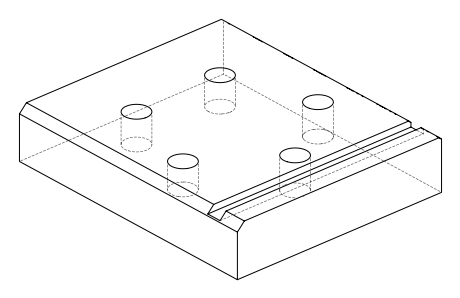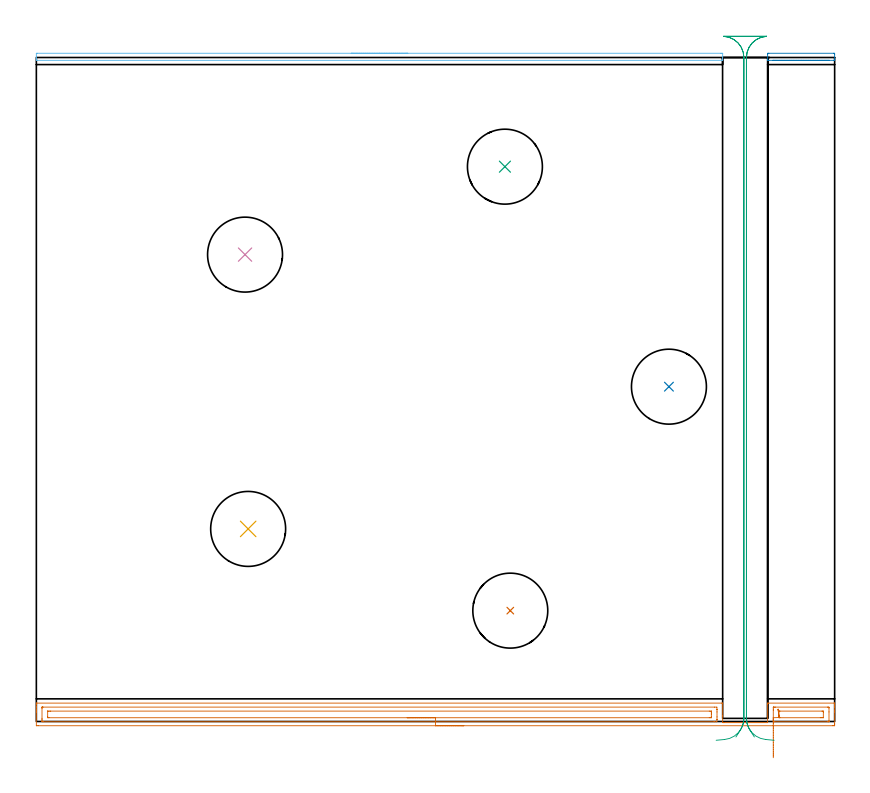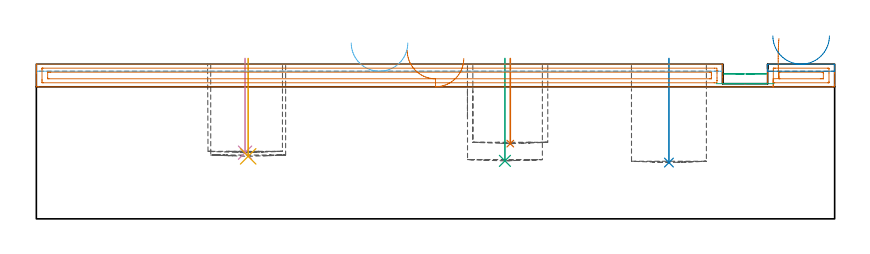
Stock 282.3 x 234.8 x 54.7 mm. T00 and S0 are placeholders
(PLAN: 9 operations, 2 tool changes, 12.2 min)
(1 INDEXABLE_INSERT_DRILL_BLIND_HOLE_FROM_SOLID | STEP1POCKET | NXT0302_024 | 0.12 min | 15318 mm3)
(2 INDEXABLE_INSERT_DRILL_BLIND_HOLE_FROM_SOLID_1 | STEP1POCKET_1 | NXT0302_024 | 0.15 min | 19012 mm3)
(3 INDEXABLE_INSERT_DRILL_BLIND_HOLE_FROM_SOLID_2 | STEP1POCKET_2 | NXT0302_024 | 0.15 min | 18681 mm3)
(4 INDEXABLE_INSERT_DRILL_BLIND_HOLE_FROM_SOLID_3 | STEP1POCKET_3 | NXT0302_024 | 0.13 min | 17083 mm3)
(5 INDEXABLE_INSERT_DRILL_BLIND_HOLE_FROM_SOLID_4 | STEP1POCKET_4 | NXT0302_024 | 0.14 min | 17799 mm3)
(6 AREA_MILL | FG_CHAMFER_SURFACE | UGT0205_001 | 2.1 min | 763 mm3)
(7 AREA_MILL_1 | FG_CHAMFER_SURFACE_1 | UGT0205_001 | 6.96 min | 9038 mm3)
(8 AREA_MILL_2 | FG_CHAMFER_SURFACE_2 | UGT0205_001 | 0.34 min | 80 mm3)
(9 MILL_RECTANGULAR_SLOT | SLOT_RECTANGULAR | UGT0201_133 | Follow Part, ap 3.75, ae 75% | 2.14 min | 25248 mm3)
(TOOL NXT0302_024 | Index. Insert Drill 26.5mm [880-D2650L32-03] | D26.5 PA176 FL80 Z2)
(TOOL UGT0205_001 | Chamfer Mill 20 x 3 x 45 deg. | D20 FL50 Z2)
(TOOL UGT0201_133 | Carbide End Mill 15.0 | D15 FL30 Z4)
(OP 1 INDEXABLE_INSERT_DRILL_BLIND_HOLE_FROM_SOLID)
G17 G21 G94 G90
T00 M6
G54
G17 G0 G90 X167.6 Y39.2 S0 M3
G43 Z64.7 H1
G94 G81 G98 Z26.6 F250. R56.7
G80
M5
M2
(OP 2 INDEXABLE_INSERT_DRILL_BLIND_HOLE_FROM_SOLID_1)
G17 G21 G94 G90
T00 M6
G54
G17 G0 G90 X223.7 Y118.4 S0 M3
G43 Z64.7 H1
G94 G81 G98 Z19.9 F250. R56.7
G80
M5
M2
(OP 3 INDEXABLE_INSERT_DRILL_BLIND_HOLE_FROM_SOLID_2)
G17 G21 G94 G90
T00 M6
G54
G17 G0 G90 X165.7 Y196.2 S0 M3
G43 Z64.7 H1
G94 G81 G98 Z20.5 F250. R56.7
G80
M5
M2
(OP 4 INDEXABLE_INSERT_DRILL_BLIND_HOLE_FROM_SOLID_3)
G17 G21 G94 G90
T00 M6
G54
G17 G0 G90 X73.8 Y165.1 S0 M3
G43 Z64.7 H1
G94 G81 G98 Z23.4 F250. R56.7
G80
M5
M2
(OP 5 INDEXABLE_INSERT_DRILL_BLIND_HOLE_FROM_SOLID_4)
G17 G21 G94 G90
T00 M6
G54
G17 G0 G90 X74.9 Y68.1 S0 M3
G43 Z64.7 H1
G94 G81 G98 Z22.1 F250. R56.7
G80
M5
M2
(OP 6 AREA_MILL)
G17 G21 G94 G90
T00 M6
G54
G17 G0 G90 X111.35 Y236.3 S1061 M3
G43 Z64.7 H0
Z62.2
G94 G1 X111.388 Z61.328 F250.
X111.502 Z60.463
X111.691 Z59.612
X111.953 Z58.78
X112.287 Z57.974
X112.69 Z57.2
X113.158 Z56.464
X113.69 Z55.772
X114.279 Z55.129
X114.922 Z54.54
X115.614 Z54.008
X116.35 Z53.54
X117.124 Z53.137
X117.93 Z52.803
X118.762 Z52.541
X119.613 Z52.352
X120.478 Z52.238
X121.35 Z52.2
X242.07
X242.327 Y236.298 Z52.202
X242.697 Y236.291 Z52.205
X242.7 Y236.284 Z52.213
Y235.05 Z53.445
Y234.333 Z54.167
Y234.106 Z54.393
Y233.953 Z54.539
X242.69 Y233.803 Z54.688
X242.517 Y233.8 Z54.7
X0.183
X0.01 Y233.803 Z54.688
X0.002 Y233.952 Z54.541
X0. Y234.106 Z54.393
Y234.333 Z54.167
Y235.05 Z53.445
Y236.284 Z52.213
X0.003 Y236.291 Z52.205
X0.374 Y236.3 Z52.2
X121.35
X122.222 Z52.238
X123.086 Z52.352
X123.938 Z52.541
X124.77 Z52.803
X125.576 Z53.137
X126.35 Z53.54
X127.086 Z54.008
X127.778 Z54.54
X128.421 Z55.129
X129.01 Z55.772
X129.541 Z56.464
X130.01 Z57.2
X130.413 Z57.974
X130.747 Z58.78
X131.009 Z59.612
X131.198 Z60.463
X131.312 Z61.328
X131.35 Z62.2
G0 Z64.7
M5
M2
(OP 7 AREA_MILL_1)
G17 G21 G94 G90
T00 M6
G54
G17 G0 G90 X151.15 Y-1.5 S1061 M3
G43 Z64.7 H0
Z56.7
G94 G1 X151.112 Z55.828 F250.
X150.998 Z54.964
X150.809 Z54.112
X150.547 Z53.28
X150.213 Z52.474
X149.81 Z51.7
X149.342 Z50.964
X148.81 Z50.272
X148.221 Z49.629
X147.578 Z49.04
X146.886 Z48.508
X146.15 Z48.04
X145.376 Z47.637
X144.57 Z47.303
X143.738 Z47.041
X142.886 Z46.852
X142.022 Z46.738
X141.15 Z46.7
X0.604
X0.024 Y-1.499 Z46.699
X0.002 Y-1.496 Z46.701
X0. Y-1.462 Z46.735
Y3.383 Z51.577
Y3.953 Z52.15
Y4.265 Z52.461
Y4.836 Z53.032
Y5.148 Z53.343
Y6.168 Z54.368
X0.007 Y6.491 Z54.681
X0.008 Y6.497 Z54.688
X0.158 Y6.5 Z54.7
X242.432
X242.693 Y6.496 Z54.69
X242.7 Y6.483 Z54.677
Y1.97 Z50.169
Y-0.399 Z47.799
X242.965 Z47.798
X243.055 Y-0.4 Z47.8
X243.145
X258.6
Y6.142 Z54.34
X258.607 Y6.479 Z54.676
X258.609 Y6.494 Z54.692
X258.942 Y6.5 Z54.7
X282.142
X282.292 Y6.497 Z54.688
X282.293 Y6.491 Z54.681
X282.3 Y6.168 Z54.367
Y5.773 Z53.972
Y5.148 Z53.343
Y3.953 Z52.15
Y3.383 Z51.577
Y-0.746 Z47.451
X282.297 Y-1.031 Z47.166
X282.291 Y-1.492 Z46.706
X282.165 Y-1.495 Z46.703
X281.696 Y-1.5 Z46.7
X141.15
Y-0.086 Z48.114
X2.389 Y-0.085 Z48.115
X2.325
X2.014 Y-0.079 Z48.121
X2.009 Y0.021 Z48.221
X2.002 Y0.234 Z48.434
X2. Y0.735 Z48.935
Y1.119 Z49.319
X2.001 Y4.649 Z52.849
X2.008 Y5.034 Z53.234
X2.01 Y5.08 Z53.28
X2.027 Y5.081 Z53.281
X2.078 Y5.084 Z53.284
X2.181 Y5.085 Z53.285
X2.389 Y5.086 Z53.286
X239.819 Y5.085 Z53.285
X240.648 Y5.079 Z53.279
X240.696 Y4.265 Z52.465
X240.699 Y4.215 Z52.415
X240.7 Y3.383 Z51.583
Y1.617 Z49.817
X240.699 Y0.735 Z48.935
X240.698 Y0.685 Z48.885
X240.648 Y-0.079 Z48.121
X240.579 Y-0.081 Z48.119
X239.755 Y-0.086 Z48.114
X239.692
X141.15
Y1.328 Z49.528
X4.465 Y1.329 Z49.529
X4.174 Y1.332 Z49.532
X4.077 Y1.334 Z49.534
X4.01 Y1.338 Z49.538
X4.006 Y1.446 Z49.646
X4.002 Y1.617 Z49.817
X4. Y1.789 Z49.989
X4.001 Y3.553 Z51.753
X4.005 Y3.611 Z51.811
X4.01 Y3.655 Z51.855
X4.016 Y3.665 Z51.865
X4.029 Y3.667 Z51.867
X4.174 Y3.669 Z51.869
X4.774 Y3.671 Z51.871
X5.066 Y3.672 Z51.872
X237.971 Y3.671 Z51.871
X238.574 Y3.669 Z51.869
X238.656 Y3.665 Z51.865
X238.69 Y3.663 Z51.863
X238.697 Y3.547 Z51.747
X238.699 Y3.383 Z51.583
X238.7 Y2.661 Z50.861
Y1.779 Z49.979
X238.698 Y1.617 Z49.817
X238.694 Y1.437 Z49.637
X238.69 Y1.348 Z49.548
X238.682 Y1.335 Z49.535
X238.637 Y1.333 Z49.533
X238.554 Y1.331 Z49.531
X238.262 Y1.329 Z49.529
X237.971 Y1.328 Z49.528
X141.15
X140.278 Z49.567
X139.414 Z49.68
X138.562 Z49.869
X137.73 Z50.132
X136.924 Z50.465
X136.15 Z50.868
X135.414 Z51.337
X134.722 Z51.868
X134.079 Z52.457
X133.49 Z53.101
X132.958 Z53.793
X132.49 Z54.528
X132.087 Z55.302
X131.753 Z56.108
X131.491 Z56.94
X131.302 Z57.792
X131.188 Z58.657
X131.15 Z59.528
G0 Z64.7
X260.6 Y-12.813
Z49.529
G1 Y-12.17 Z48.94
Y-11.477 Z48.409
Y-10.742 Z47.94
Y-9.968 Z47.537
Y-9.162 Z47.203
Y-8.33 Z46.941
Y-7.478 Z46.752
Y-6.613 Z46.638
Y-5.742 Z46.6
Y-4.87 Z46.638
Y-4.005 Z46.752
Y-3.154 Z46.941
Y-2.322 Z47.203
Y-1.516 Z47.537
Y-0.742 Z47.94
Y-0.006 Z48.409
Y0.686 Z48.94
Y1.329 Z49.529
Y3.948 Z52.148
Y4.265 Z52.465
X260.602 Y4.829 Z53.029
X260.608 Y5.019 Z53.219
X260.611 Y5.079 Z53.279
X260.654 Y5.081 Z53.281
X260.757 Y5.083 Z53.283
X261.172 Y5.086 Z53.286
X261.235
X279.911 Y5.085 Z53.285
X279.975
X280.286 Y5.079 Z53.279
X280.291 Y4.979 Z53.179
X280.298 Y4.766 Z52.966
X280.3 Y3.383 Z51.583
X280.299 Y0.351 Z48.551
X280.292 Y-0.034 Z48.166
X280.29 Y-0.08 Z48.12
X280.273 Y-0.081 Z48.119
X280.222 Y-0.084 Z48.116
X280.119 Y-0.085 Z48.115
X279.911 Y-0.086 Z48.114
X261.109
X260.751 Y-0.084 Z48.116
X260.662 Y-0.082 Z48.118
X260.62 Y-0.079 Z48.121
X260.61 Y-0.076 Z48.124
X260.607 Y-0.061 Z48.139
X260.604 Y0.027 Z48.227
X260.6 Y0.417 Z48.617
Y1.329 Z49.529
X262.604 Y1.406 Z49.606
X262.601 Y1.5 Z49.7
Y3.383 Z51.583
X262.603 Y3.559 Z51.759
X262.608 Y3.646 Z51.846
X262.61 Y3.663 Z51.863
X262.625 Y3.666 Z51.866
X262.667 Y3.669 Z51.869
X262.956 Y3.671 Z51.871
X277.835
X278.126 Y3.668 Z51.868
X278.223 Y3.666 Z51.866
X278.29 Y3.662 Z51.862
X278.294 Y3.554 Z51.754
X278.298 Y3.383 Z51.583
X278.3 Y3.211 Z51.411
X278.299 Y1.446 Z49.646
X278.295 Y1.389 Z49.589
X278.29 Y1.345 Z49.545
X278.284 Y1.335 Z49.535
X278.271 Y1.333 Z49.533
X278.126 Y1.331 Z49.531
X277.526 Y1.329 Z49.529
X277.234 Y1.328 Z49.528
X262.956 Y1.329 Z49.529
X262.665 Y1.331 Z49.531
X262.627 Y1.333 Z49.533
X262.612 Y1.335 Z49.535
X262.61 Y1.344 Z49.544
X262.604 Y1.406 Z49.606
X262.549 Y1.994 Z50.248
X262.499 Y2.524 Z50.939
X262.456 Y2.993 Z51.673
X262.418 Y3.395 Z52.446
X262.387 Y3.729 Z53.252
X262.362 Y3.992 Z54.083
X262.345 Y4.182 Z54.934
X262.334 Y4.298 Z55.799
X262.33 Y4.337 Z56.67
X262.333 Y4.301 Z57.542
X262.344 Y4.19 Z58.407
X262.361 Y4.004 Z59.259
X262.385 Y3.744 Z60.092
X262.416 Y3.414 Z60.899
X262.454 Y3.014 Z61.673
X262.497 Y2.549 Z62.41
X262.546 Y2.022 Z63.103
X262.601 Y1.436 Z63.748
G0 Z64.7
M5
M2
(OP 8 AREA_MILL_2)
G17 G21 G94 G90
T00 M6
G54
G17 G0 G90 X280.45 Y233.8 S1061 M3
G43 Z64.7 H0
G94 G1 X280.412 Z63.828 F250.
X280.298 Z62.963
X280.109 Z62.112
X279.847 Z61.28
X279.513 Z60.474
X279.11 Z59.7
X278.642 Z58.964
X278.11 Z58.272
X277.521 Z57.629
X276.878 Z57.039
X276.186 Z56.508
X275.45 Z56.04
X274.676 Z55.637
X273.87 Z55.303
X273.038 Z55.041
X272.186 Z54.852
X271.322 Z54.738
X270.45 Z54.7
X259.02
X258.61 Y233.807 Z54.693
X258.6 Y234.158 Z54.342
Y235.887 Z52.613
Y235.926 Z52.574
X258.608 Y236.293 Z52.207
X258.833 Y236.298 Z52.202
X259.02 Y236.3 Z52.2
X281.88
X282.067 Y236.298 Z52.202
X282.292 Y236.293 Z52.207
X282.3 Y235.926 Z52.574
Y234.174 Z54.326
Y234.158 Z54.342
X282.29 Y233.807 Z54.693
X281.88 Y233.8 Z54.7
X270.45
X269.578 Z54.738
X268.714 Z54.852
X267.862 Z55.041
X267.03 Z55.303
X266.224 Z55.637
X265.45 Z56.04
X264.714 Z56.508
X264.022 Z57.039
X263.379 Z57.629
X262.79 Z58.272
X262.258 Z58.964
X261.79 Z59.7
X261.387 Z60.474
X261.053 Z61.28
X260.791 Z62.112
X260.602 Z62.963
X260.488 Z63.828
X260.45 Z64.7
M5
M2
(OP 9 MILL_RECTANGULAR_SLOT)
G17 G21 G94 G90
T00 M6
G54
G17 G0 G90 X253.907 Y-5.475 S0 M3
G43 Z64.7 H0
Z51.25
G94 G1 X252.287 Y-2.949 F250.
G2 X251.1 Y1.1 R7.5 F500.
G1 Y234.8
G2 X258.213 Y242.29 R7.5
G1 Y242.3
X243.087
Y242.29
G2 X250.2 Y234.8 R7.5
G1 Y1.1
G2 X249.013 Y-2.949 R7.5
G1 X247.393 Y-5.475 F250.
G0 Z64.7
X260.9 Y-6.643
Z47.8
G1 X257.913 Y-6.368
G2 X251.1 Y1.1 R7.5 F500.
G1 Y234.8
G2 X258.213 Y242.29 R7.5
G1 Y242.3
X243.087
Y242.29
G2 X250.2 Y234.8 R7.5
G1 Y1.1
G2 X243.387 Y-6.368 R7.5
G1 X240.399 Y-6.643 F250.
G0 Z64.7
M5
M2
